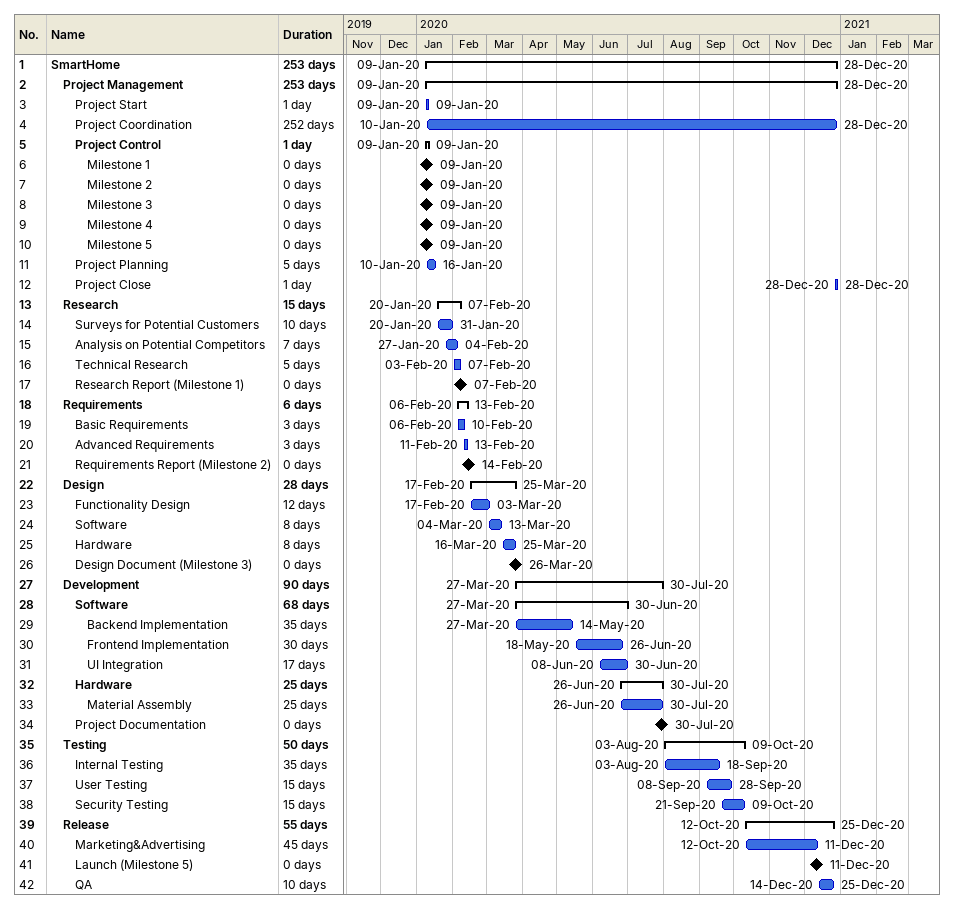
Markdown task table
| ID | Level | Task | Duration | Start | Finish |
|---|---|---|---|---|---|
| 1 | 1 | **SmartHome** | 253d | 2020-01-09 | 2020-12-28 |
| 2 | 2 | **Project Management** | 253d | 2020-01-09 | 2020-12-28 |
| 3 | 3 | Project Start | 1d | 2020-01-09 | 2020-01-09 |
| 4 | 3 | Project Coordination | 252d | 2020-01-10 | 2020-12-28 |
| 5 | 3 | **Project Control** | 1d | 2020-01-09 | 2020-01-09 |
| 6 | 4 | Milestone 1 | 0d | 2020-01-09 | 2020-01-09 |
| 7 | 4 | Milestone 2 | 0d | 2020-01-09 | 2020-01-09 |
| 8 | 4 | Milestone 3 | 0d | 2020-01-09 | 2020-01-09 |
| 9 | 4 | Milestone 4 | 0d | 2020-01-09 | 2020-01-09 |
| 10 | 4 | Milestone 5 | 0d | 2020-01-09 | 2020-01-09 |
| 11 | 3 | Project Planning | 5d | 2020-01-10 | 2020-01-16 |
| 12 | 3 | Project Close | 1d | 2020-12-28 | 2020-12-28 |
| 13 | 2 | **Research** | 15d | 2020-01-20 | 2020-02-07 |
| 14 | 3 | Surveys for Potential Customers | 10d | 2020-01-20 | 2020-01-31 |
| 15 | 3 | Analysis on Potential Competitors | 7d | 2020-01-27 | 2020-02-04 |
| 16 | 3 | Technical Research | 5d | 2020-02-03 | 2020-02-07 |
| 17 | 3 | Research Report (Milestone 1) | 0d | 2020-02-07 | 2020-02-07 |
| 18 | 2 | **Requirements** | 6d | 2020-02-06 | 2020-02-13 |
| 19 | 3 | Basic Requirements | 3d | 2020-02-06 | 2020-02-10 |
| 20 | 3 | Advanced Requirements | 3d | 2020-02-11 | 2020-02-13 |
| 21 | 3 | Requirements Report (Milestone 2) | 0d | 2020-02-14 | 2020-02-14 |
| 22 | 2 | **Design** | 28d | 2020-02-17 | 2020-03-25 |
| 23 | 3 | Functionality Design | 12d | 2020-02-17 | 2020-03-03 |
| 24 | 3 | Software | 8d | 2020-03-04 | 2020-03-13 |
| 25 | 3 | Hardware | 8d | 2020-03-16 | 2020-03-25 |
| 26 | 3 | Design Document (Milestone 3) | 0d | 2020-03-26 | 2020-03-26 |
| 27 | 2 | **Development** | 90d | 2020-03-27 | 2020-07-30 |
| 28 | 3 | **Software** | 68d | 2020-03-27 | 2020-06-30 |
| 29 | 4 | Backend Implementation | 35d | 2020-03-27 | 2020-05-14 |
| 30 | 4 | Frontend Implementation | 30d | 2020-05-18 | 2020-06-26 |
| 31 | 4 | UI Integration | 17d | 2020-06-08 | 2020-06-30 |
| 32 | 3 | **Hardware** | 25d | 2020-06-26 | 2020-07-30 |
| 33 | 4 | Material Assembly | 25d | 2020-06-26 | 2020-07-30 |
| 34 | 3 | Project Documentation | 0d | 2020-07-30 | 2020-07-30 |
| 35 | 2 | **Testing** | 50d | 2020-08-03 | 2020-10-09 |
| 36 | 3 | Internal Testing | 35d | 2020-08-03 | 2020-09-18 |
| 37 | 3 | User Testing | 15d | 2020-09-08 | 2020-09-28 |
| 38 | 3 | Security Testing | 15d | 2020-09-21 | 2020-10-09 |
| 39 | 2 | **Release** | 55d | 2020-10-12 | 2020-12-25 |
| 40 | 3 | Marketing&Advertising | 45d | 2020-10-12 | 2020-12-11 |
| 41 | 3 | Launch (Milestone 5) | 0d | 2020-12-11 | 2020-12-11 |
| 42 | 3 | QA | 10d | 2020-12-14 | 2020-12-25 |
